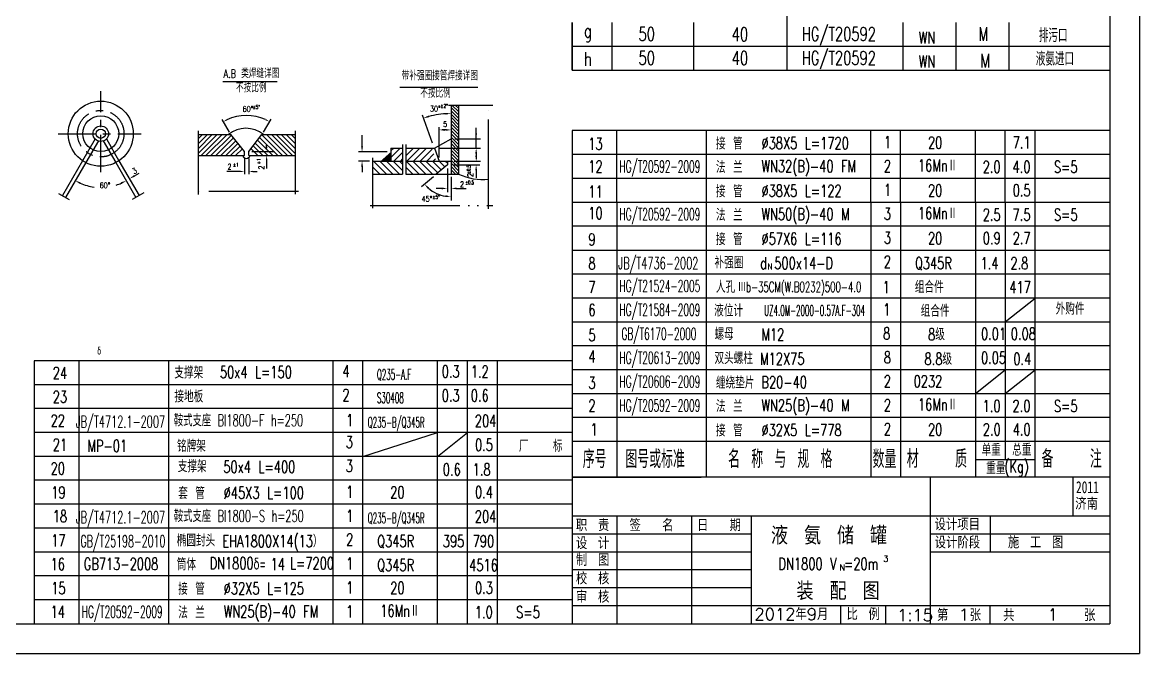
# Model space of a CAD drawing. Header units: millimetres. Extents: x -7118 to 19537, y -1001 to 8760.
# Drawn here: x 6630 to 12240, y -150 to 3019 of the extents above; entities that cross this region are included whole.
import ezdxf

# ---------------------------------------------------------------- set-up
doc = ezdxf.new("R2010")
doc.units = ezdxf.units.MM
doc.header["$LTSCALE"] = 15
for name, pattern in [('CENTER', [2, 1.25, -0.25, 0.25, -0.25]), ('DASHEDX2', [38.1, 25.4, -12.7]), ('DIVIDE-M', [39, 30, -3, 0, -3, 0, -3]), ('DIVIDE-S', [16, 10, -2, 0, -2, 0, -2])]:
    doc.linetypes.add(name, pattern=pattern)
doc.layers.get('0').update_dxf_attribs({"color": 3, "linetype": 'CONTINUOUS'})
for name, color, linetype in [('2', 2, 'CONTINUOUS'), ('2细线层', 2, 'CONTINUOUS'), ('6文字层', 2, 'CONTINUOUS'), ('C', 3, 'CONTINUOUS'), ('LAYER3', 3, 'DASHEDX2'), ('图框层', 7, 'CONTINUOUS')]:
    doc.layers.add(name, color=color, linetype=linetype)
doc.styles.add('HZ', font='romans.shx', dxfattribs={"width": 0.7, "height": 4, "bigfont": 'hztxt.shx'})
doc.styles.add('HZ1', font='txt.shx', dxfattribs={"width": 0.7, "height": 4, "bigfont": 'hz.shx'})
doc.styles.add('HZJ', font='txt', dxfattribs={"bigfont": 'hzj'})
doc.styles.add('ROMANC', font='ROMANC', dxfattribs={"width": 0.7, "height": 3})

# ---------------------------------------------------------------- blocks, each defined once
blk = doc.blocks.new('X')
at = {"ltscale": 10}
for p, q in [((0, 0), (0, -40)), ((0, -40), (0, 0)), ((900, 0), (900, -40))]:
    blk.add_line(p, q, dxfattribs=at)
at = {"layer": 'C', "color": 2}
for p, q in [((66.6, 0), (66.6, -40)), ((203.3, 0), (203.3, -40)), ((553.4, 0), (553.4, -40)), ((642.6, 0), (642.6, -40)), ((731.1, 0), (731.1, -40)), ((0, -40), (900, -40))]:
    blk.add_line(p, q, dxfattribs=at)
blk = doc.blocks.new('mx')
at = {"ltscale": 10}
for p, q in [((0, 120), (0, 0)), ((225, 0), (225, 120)), ((675, 0), (675, 120)), ((1500, 0), (1500, 120)), ((1650, 0), (1650, 120)), ((2025, 0), (2025, 120)), ((2175, 0), (2175, 120)), ((2325, 0), (2325, 120))]:
    blk.add_line(p, q, dxfattribs=at)
at = {"layer": 'LAYER3', "color": 2, "linetype": 'Continuous'}
blk.add_line((2700, 120), (0, 120), dxfattribs=at)
blk = doc.blocks.new('*X273')
at = {"color": 0, "linetype": 'Continuous'}
for p, q in [((632.45, 565.28), (636.13, 568.95)), ((632.45, 568.81), (632.59, 568.95)), ((632.66, 561.95), (639.66, 568.95)), ((636.2, 561.95), (643.2, 568.95)), ((639.73, 561.95), (646.73, 568.95)), ((643.27, 561.95), (649.62, 568.31)), ((646.8, 561.95), (651.55, 566.69)), ((650.34, 561.95), (653.47, 565.08)), ((653.88, 561.95), (654.82, 562.89))]:
    blk.add_line(p, q, dxfattribs=at)
blk = doc.blocks.new('*X274')
at = {"color": 0, "linetype": 'Continuous'}
for p, q in [((629.45, 554.95), (624.38, 560.02)), ((630.7, 557.24), (625.99, 561.95)), ((630.7, 560.78), (629.52, 561.95)), ((625.92, 554.95), (624.38, 556.49))]:
    blk.add_line(p, q, dxfattribs=at)
blk = doc.blocks.new('*X272')
at = {"color": 0, "linetype": 'Continuous'}
for p, q in [((614.6, 565.1), (618.45, 568.95)), ((614.6, 568.64), (614.91, 568.95)), ((614.98, 561.95), (621.98, 568.95)), ((618.52, 561.95), (625.52, 568.95)), ((622.06, 561.95), (629.06, 568.95)), ((625.59, 561.95), (630.7, 567.06)), ((629.13, 561.95), (630.7, 563.52))]:
    blk.add_line(p, q, dxfattribs=at)
blk = doc.blocks.new('*X275')
at = {"color": 0, "linetype": 'Continuous'}
for p, q in [((636.52, 554.95), (632.45, 559.02)), ((640.06, 554.95), (633.06, 561.95)), ((643.59, 554.95), (636.59, 561.95)), ((646.59, 555.49), (640.13, 561.95)), ((647.54, 558.08), (643.67, 561.95)), ((648.48, 560.67), (647.2, 561.95)), ((632.99, 554.95), (632.45, 555.49))]:
    blk.add_line(p, q, dxfattribs=at)

msp = doc.modelspace()

# ---------------------------------------------------------------- linework, layer by layer
at = {"color": 2, "linetype": 'CENTER', "ltscale": 10}
for p, q in [((7023.63911, 2267.28078), (7023.63911, 2672.79343)), ((6809.26303, 2459.72303), (7226.52323, 2459.72303))]:
    msp.add_line(p, q, dxfattribs=at)
at = {"color": 2, "linetype": 'DIVIDE-M'}
for p, q in [((8992.20773, 2602.00614), (8770.48155, 2602.00614)), ((8971.12398, 2081.72781), (8971.12398, 2619.26586)), ((7512.4999, 2474.69942), (7512.4999, 2154.44061)), ((7999.80669, 2474.69942), (7999.80669, 2155.70052)), ((8388.7854, 2339.08947), (8388.7854, 2086.0475)), ((6811.80431, 2159.68368), (6865.67992, 2128.57857)), ((7240.11781, 2162.36484), (7181.59829, 2128.57857)), ((8016.06404, 2169.19955), (7494.97244, 2169.19955)), ((8376.08434, 2098.6466), (8992.20773, 2098.6466))]:
    msp.add_line(p, q, dxfattribs=at)
at = {"ltscale": 10}
for p, q in [((8782.81025, 2602.00614), (8782.81025, 2256.58691)), ((8820.14358, 2602.00614), (8820.14358, 2256.58691)), ((6995.31402, 2433.40981), (6932.32295, 2324.30608)), ((7011.4794, 2424.07672), (6948.37153, 2314.77068)), ((7035.79881, 2424.07672), (7098.90668, 2314.77068)), ((7051.96419, 2433.40981), (7114.95526, 2324.30608)), ((7512.4999, 2455.35393), (7676.06765, 2455.35393)), ((7745.37438, 2371.01226), (7676.06765, 2455.35393)), ((7766.37438, 2371.01226), (7832.56781, 2455.35393)), ((7832.56781, 2455.35393), (7999.80669, 2455.35393)), ((8699.13744, 2387.25357), (8782.81025, 2433.76506)), ((7745.37438, 2349.51254), (7745.37438, 2371.01226)), ((7766.37438, 2349.51254), (7766.37438, 2371.01226)), ((8480.07061, 2387.25357), (8539.05049, 2387.25357)), ((8480.07061, 2387.25357), (8480.07061, 2321.92024)), ((8555.40008, 2387.25357), (8699.13744, 2387.25357)), ((8699.13744, 2387.25357), (8722.91683, 2321.92024)), ((6932.32295, 2324.30608), (6830.90969, 2148.65318)), ((6948.37153, 2314.77068), (6847.07508, 2139.32008)), ((7098.90668, 2314.77068), (7200.20313, 2139.32008)), ((7114.95526, 2324.30608), (7216.36852, 2148.65318)), ((7512.4999, 2349.51254), (7745.37438, 2349.51254)), ((7766.37438, 2349.51254), (7999.80669, 2349.51254)), ((8388.7854, 2321.92024), (8539.05049, 2321.92024)), ((8555.40008, 2321.92024), (8782.81025, 2321.92024)), ((8764.14358, 2303.25357), (8708.52842, 2256.58691)), ((8764.14358, 2321.92024), (8764.14358, 2303.25357)), ((8388.7854, 2256.58691), (8539.05049, 2256.58691)), ((8555.40008, 2256.58691), (8820.14358, 2256.58691)), ((9390.00005, 2114.99997), (9390.00005, 0)), ((11565.00001, 1514.99998), (11715.00001, 1634.99997)), ((11415.00001, 1154.99998), (11565.00001, 1274.99998)), ((11565.00001, 1154.99998), (11715.00001, 1274.99998)), ((8340.00005, 839.99998), (8715.00004, 959.99998)), ((8715.00004, 839.99998), (8865.00004, 959.99998)), ((9390.00005, 734.99999), (10038.68872, 734.99999))]:
    msp.add_line(p, q, dxfattribs=at)
at = {"color": 2, "linetype": 'Continuous'}
for p, q in [((8782.81025, 2591.45152), (8820.14358, 2554.11818)), ((8788.75478, 2602.00614), (8820.14358, 2570.61734)), ((8805.25394, 2602.00614), (8820.14358, 2587.1165)), ((7631.17467, 2531.3382), (7668.94624, 2467.40738)), ((7877.11052, 2532.72584), (7839.55275, 2467.48697)), ((8690.0169, 2412.31204), (8639.16482, 2552.02699)), ((8782.81025, 2574.95236), (8820.14358, 2537.61902)), ((8782.81025, 2558.4532), (8820.14358, 2521.11987)), ((8782.81025, 2541.95404), (8820.14358, 2504.62071)), ((8782.81025, 2525.45488), (8820.14358, 2488.12155)), ((8723.39022, 2340.58691), (8723.39022, 2493.1449)), ((8754.81025, 2478.67612), (8737.34157, 2478.67612)), ((8782.81025, 2508.95573), (8820.14358, 2471.62239)), ((8782.81025, 2492.45657), (8820.14358, 2455.12323)), ((8782.81025, 2475.95741), (8820.14358, 2438.62408)), ((8908.54704, 2387.25357), (8908.54704, 2489.8144)), ((7512.4999, 2359.59845), (7608.25538, 2455.35393)), ((7512.4999, 2384.34719), (7583.50664, 2455.35393)), ((7512.4999, 2409.09592), (7558.7579, 2455.35393)), ((7512.4999, 2433.84466), (7534.00917, 2455.35393)), ((7527.16273, 2349.51254), (7633.00412, 2455.35393)), ((7551.91146, 2349.51254), (7657.75285, 2455.35393)), ((7576.6602, 2349.51254), (7677.78452, 2450.63686)), ((7601.40894, 2349.51254), (7690.13333, 2438.23694)), ((7626.15767, 2349.51254), (7701.29683, 2424.6517)), ((7862.44997, 2349.51254), (7799.16695, 2412.79556)), ((7887.19871, 2349.51254), (7810.04948, 2426.66176)), ((7911.94744, 2349.51254), (7820.93202, 2440.52796)), ((7936.69618, 2349.51254), (7832.1107, 2454.09802)), ((7961.44492, 2349.51254), (7855.60353, 2455.35393)), ((7986.19365, 2349.51254), (7880.35226, 2455.35393)), ((7999.80669, 2360.64824), (7905.101, 2455.35393)), ((7999.80669, 2385.39698), (7929.84974, 2455.35393)), ((7999.80669, 2410.14572), (7954.59848, 2455.35393)), ((7999.80669, 2434.89445), (7979.34721, 2455.35393)), ((8335.58716, 2424.08579), (8335.58716, 2452.08578)), ((8335.58716, 2396.08579), (8335.58716, 2424.08579)), ((8782.81025, 2459.45825), (8820.14358, 2422.12492)), ((8782.81025, 2442.95909), (8820.14358, 2405.62576)), ((8782.81025, 2426.45993), (8820.14358, 2389.1266)), ((8801.47692, 2433.8144), (8929.6084, 2433.8144)), ((7650.90641, 2349.51254), (7712.46033, 2411.06646)), ((7675.65515, 2349.51254), (7723.62383, 2397.48123)), ((7700.40389, 2349.51254), (7734.78734, 2383.89599)), ((7812.95249, 2349.51254), (7777.40187, 2385.06316)), ((7782.67973, 2370.72919), (7896.32721, 2370.72919)), ((7837.70123, 2349.51254), (7788.28441, 2398.92936)), ((7856.51617, 2380.39056), (7856.51617, 2401.39056)), ((8461.40394, 2368.08579), (8316.92049, 2368.08579)), ((8722.59973, 2387.25357), (8930.78861, 2387.25357)), ((8782.81025, 2409.96078), (8820.14358, 2372.62744)), ((8782.81025, 2393.46162), (8820.14358, 2356.12828)), ((8782.81025, 2376.96246), (8820.14358, 2339.62913)), ((8782.81025, 2360.4633), (8820.14358, 2323.12997)), ((8908.54704, 2359.25357), (8908.54704, 2331.25357)), ((7744.64394, 2335.51254), (7744.64394, 2256.08329)), ((7766.34758, 2335.51254), (7766.34758, 2256.08329)), ((7856.51617, 2328.51254), (7856.51617, 2285.27688)), ((8372.8405, 2321.92024), (8316.92049, 2321.92024)), ((8782.81025, 2343.96414), (8820.14358, 2306.63081)), ((8782.81025, 2327.46499), (8820.14358, 2290.13165)), ((8782.81025, 2310.96583), (8820.14358, 2273.63249)), ((8797.11779, 2303.25357), (8927.11722, 2303.25357)), ((8798.06909, 2321.92024), (8929.6084, 2321.92024)), ((7192.33139, 2247.74289), (7216.57949, 2261.74254)), ((7723.64394, 2270.08329), (7656.31687, 2270.08329)), ((7787.34758, 2270.08329), (7808.34758, 2270.08329)), ((8335.58716, 2293.92024), (8335.58716, 2265.92024)), ((8634.47228, 2194.44643), (8694.22892, 2244.58821)), ((8764.14358, 2284.58691), (8764.14358, 2166.2626)), ((8782.81025, 2294.46667), (8820.14358, 2257.13334)), ((8782.81025, 2277.96751), (8804.19085, 2256.58691)), ((8782.81025, 2261.46835), (8787.69169, 2256.58691)), ((8908.45055, 2275.25357), (8908.45055, 2238.26636)), ((8782.81025, 2243.37564), (8782.81025, 2123.62102)), ((8736.14358, 2184.92927), (8708.14358, 2184.92927)), ((8810.81025, 2184.92927), (8858.77683, 2184.92927)), ((8782.81025, 2098.68808), (8782.85173, 2098.6466))]:
    msp.add_line(p, q, dxfattribs=at)
at = {"color": 2, "linetype": 'DIVIDE-S'}
for p, q in [((8539.05049, 2406.26889), (8539.05049, 2236.18587)), ((8555.40008, 2406.26889), (8555.40008, 2236.18587))]:
    msp.add_line(p, q, dxfattribs=at)
at = {"color": 2, "ltscale": 10}
msp.add_line((9390.00003, 0), (12090, 0), dxfattribs=at)
at = {"ltscale": 10}
for radius in [163.32909, 38.88788, 23.33273]:
    msp.add_circle((7023.63911, 2459.72303), radius, dxfattribs=at)
at = {"color": 2, "linetype": 'CENTER', "ltscale": 10}
msp.add_circle((7023.63911, 2459.72303), 116.66363, dxfattribs=at)
at = {"color": 2, "linetype": 'Continuous'}
for centre, radius, start, end in [((7755.3322, 2321.19356), 230.08168, 65.30244635, 115.34410408), ((8784.32353, 2115.52646), 445.13152, 93.60465692, 106.39534308), ((7023.63911, 2445.13794), 255.45321, 246.28313045, 262.42799212), ((7023.63911, 2445.13794), 255.45321, 287.77069154, 293.71686955), ((8782.81025, 2318.91677), 174.9748, 229.17845608, 260.82154392)]:
    msp.add_arc(centre, radius, start, end, dxfattribs=at)
at = {"ltscale": 10}
for centre, radius, start, end in [((7752.71693, 2347.75524), 139.02957, 50.70782178, 129.29217822), ((7754.86556, 2354.98136), 19.04581, 196.68681546, 343.31318454)]:
    msp.add_arc(centre, radius, start, end, dxfattribs=at)
at = {"color": 2, "linetype": 'Continuous'}
for points in [[(7658.48588, 2526.03917), (7655.20392, 2532.2221), (7638.29608, 2519.28476)], [(7849.86084, 2527.11896), (7853.07282, 2533.33854), (7870.12557, 2520.5928)], [(8672.43672, 2542.01009), (8669.52195, 2550.87662), (8644.37976, 2537.69906)], [(8754.97087, 2555.11299), (8754.67733, 2564.44171), (8782.81025, 2560.65799)], [(8751.39022, 2483.34279), (8751.39022, 2474.00946), (8723.39022, 2478.67612)], [(8754.81025, 2483.34279), (8754.81025, 2474.00946), (8782.81025, 2478.67612)], [(8913.21371, 2461.8144), (8903.88038, 2461.8144), (8908.54704, 2433.8144)], [(7860.01617, 2392.12018), (7853.01617, 2392.12018), (7856.51617, 2371.12018)], [(8340.25383, 2396.08579), (8330.92049, 2396.08579), (8335.58716, 2368.08579)], [(8480.07061, 2368.08579), (8480.07061, 2321.92024), (8428.08452, 2321.92024)], [(8913.21371, 2359.25357), (8903.88038, 2359.25357), (8908.54704, 2387.25357)], [(7860.01617, 2328.51254), (7853.01617, 2328.51254), (7856.51617, 2349.51254)], [(8340.25383, 2293.92024), (8330.92049, 2293.92024), (8335.58716, 2321.92024)], [(8913.11722, 2275.25357), (8903.78389, 2275.25357), (8908.45055, 2303.25357)], [(8913.21371, 2349.92024), (8903.88038, 2349.92024), (8908.54704, 2321.92024)], [(7194.66466, 2243.70154), (7189.99811, 2251.78424), (7168.08328, 2233.74324)], [(7723.64394, 2266.58329), (7723.64394, 2273.58329), (7744.64394, 2270.08329)], [(7787.34758, 2266.58329), (7787.34758, 2273.58329), (7766.34758, 2270.08329)], [(6922.99968, 2215.42239), (6918.7831, 2207.09609), (6895.9125, 2223.90898)], [(7124.27853, 2215.42239), (7128.49511, 2207.09609), (7151.36571, 2223.90898)], [(8671.75172, 2189.7808), (8665.10491, 2183.22862), (8648.77178, 2206.44514)], [(8736.14358, 2189.59594), (8736.14358, 2180.2626), (8764.14358, 2184.92927)], [(8810.81025, 2189.59594), (8810.81025, 2180.2626), (8782.81025, 2184.92927)], [(8755.27341, 2150.834), (8754.52663, 2141.53059), (8782.81025, 2143.94197)]]:
    msp.add_solid(points, dxfattribs=at)
at = {"layer": '2细线层', "ltscale": 10}
for p in [(12240, 8760), (-375, -150)]:
    msp.add_line(p, (12240, -150), dxfattribs=at)
at = {"layer": '6文字层', "ltscale": 10}
msp.add_line((10470.79779, 2778.50972), (10470.79779, 3883.47442), dxfattribs=at)
at = {"layer": '6文字层'}
for p, q in [((7636.62897, 2722.44375), (7909.00316, 2722.44375)), ((8525.06621, 2692.59594), (8916.14008, 2692.59594))]:
    msp.add_line(p, q, dxfattribs=at)
msp.add_circle((7023.63911, 2459.72303), 90.21988, dxfattribs=at)
msp.add_arc((8941.51565, 2519.80147), 289.85011, 245.24488615, 275.86301949, dxfattribs=at)
at = {"layer": 'LAYER3', "color": 2, "linetype": 'Continuous'}
for p, q in [((12090, 2114.99997), (9390.00005, 2114.99997)), ((12090, 1994.99997), (9390.00005, 1994.99997)), ((9390.00005, 1874.99997), (12090, 1874.99997)), ((12090, 1634.99997), (9390.00005, 1634.99997)), ((9390.00005, 1514.99998), (12090, 1514.99998)), ((12090, 1394.99998), (9390.00005, 1394.99998)), ((12090, 1274.99998), (9390.00005, 1274.99998)), ((9390.00005, 1154.99998), (12090, 1154.99998)), ((12090, 1034.99999), (9390.00005, 1034.99999)), ((12090, 914.99999), (9390.00005, 914.99999)), ((11415.00001, 824.99999), (11715.00001, 824.99999)), ((11190.00001, 0), (11190.00001, 734.99999)), ((11905.07587, 734.99999), (11905.07587, 539.99999)), ((12090, 539.99999), (9390.00003, 539.99999)), ((9615.00002, 539.99999), (9615.00002, 0)), ((9990.00002, 539.99999), (9990.00002, 0)), ((10290.00002, 539.99999), (10290.00002, 0)), ((11490.00001, 539.99999), (11490.00001, 360)), ((10290.00002, 450), (9390.00003, 450)), ((12090, 450), (11190.00001, 450)), ((10290.00002, 360), (9390.00003, 360)), ((12090, 360), (11190.00001, 360)), ((10290.00002, 270), (9390.00003, 270)), ((10290.00002, 180), (9390.00003, 180)), ((12090, 90), (9390.00003, 90)), ((10740.00001, 0), (10740.00001, 90)), ((10965.00001, 0), (10965.00001, 90)), ((11490.00001, 0), (11490.00001, 90))]:
    msp.add_line(p, q, dxfattribs=at)
at = {"layer": 'LAYER3', "linetype": 'ByBlock'}
for p, q in [((9615.00005, 2114.99997), (9615.00005, 734.99999)), ((10065.00004, 734.99999), (10065.00004, 2114.99997)), ((10890.00002, 2114.99997), (10890.00002, 734.99999)), ((11040.00002, 2114.99997), (11040.00002, 734.99999)), ((11415.00001, 2114.99997), (11415.00001, 734.99999)), ((11565.00001, 2114.99997), (11565.00001, 824.99999)), ((11715.00001, 734.99999), (11715.00001, 2114.99997)), ((12090, 734.99999), (9390.00003, 734.99999)), ((12090, 734.99999), (9390.00005, 734.99999))]:
    msp.add_line(p, q, dxfattribs=at)
at = {"layer": 'LAYER3', "color": 2, "linetype": 'ByBlock'}
msp.add_line((12090, 1754.99997), (9390.00005, 1754.99997), dxfattribs=at)
at = {"layer": '图框层', "ltscale": 10}
for p in [(12090, 8610), (0, 0)]:
    msp.add_line(p, (12090, 0), dxfattribs=at)

# ---------------------------------------------------------------- block references
at = {"xscale": 2.999999999969987, "yscale": 2.999999999969987, "zscale": 2.99999999997}
for p in [(9390, 3018.50972), (9390, 2898.50972)]:
    msp.add_blockref('X', p, dxfattribs=at)
for p in [(9390.00005, 2354.99996), (9390.00005, 2234.99996), (9390.00005, 2114.99997), (6690.00011, 1199.99998), (6690.00011, 1079.99998), (6690.00008, 959.99998), (6690.00008, 839.99998), (6690.00008, 719.99999), (6690.00011, 599.99999), (6690.00011, 479.99999), (6690.00011, 359.99999), (6690.00008, 240), (6690.00008, 120), (6690.00008, 0)]:
    msp.add_blockref('mx', p)
at = {"color": 2, "linetype": 'Continuous', "xscale": -9.3333333100054, "yscale": 9.333333310000853, "zscale": 9.33333331, "rotation": 180}
for name in ['*X274', '*X275', '*X272', '*X273']:
    msp.add_blockref(name, (2652.52277, 7566.79792), dxfattribs=at)

# ---------------------------------------------------------------- texts
at = {"color": 2, "linetype": 'Continuous'}
for s, height, style, width, p in [(' A.B 类焊缝详图', 42, 'HZJ', 0.7, (7614.52902, 2739.94928)), ('带补强圈接管焊接详图', 41.999999, 'HZJ', 0.7, (8534.84577, 2728.47085)), ('不按比例', 42, 'HZJ', 0.7, (7702.52869, 2667.88011)), ('不按比例', 42, 'HZJ', 0.7, (8627.97183, 2640.89663)), ('60%%d', 28, 'ROMANC', 0.7, (7735.47499, 2569.36155)), ('%%p5%%d', 18.666667, 'ROMANC', 0.7, (7786.15553, 2583.84275)), ('30%%D', 28, 'ROMANC', 0.7, (8676.55457, 2570.70468)), ('%%P2%%D', 18.666667, 'ROMANC', 0.7, (8729.45916, 2589.6871)), ('5', 28, 'ROMANC', 0.7, (8742.62168, 2493.6915)), ('2', 28, 'ROMANC', 0.7, (7659.45419, 2279.73769)), ('%%p1', 18.666667, 'ROMANC', 0.7, (7687.49186, 2294.21888)), ('60%%D', 27.9993, 'HZJ', 0.7, (7017.89313, 2186.17825)), ('2', 28, 'ROMANC', 0.7, (8827.36377, 2191.78729)), ('%%P0.5', 18.666667, 'ROMANC', 0.6, (8854.78994, 2205.49868)), ('45%%D', 28, 'ROMANC', 0.7, (8634.01827, 2118.52652)), ('%%P5%%D', 18.666667, 'ROMANC', 0.7, (8688.8706, 2132.23791))]:
    msp.add_text(s, height=height, dxfattribs=dict(at, style=style, width=width)).set_placement(p)
for s, height, rotation, style, width, p in [('+1', 18.666667, 90, 'ROMANC', 0.7, (7826.32046, 2304.90848)), ('3', 27.9993, 30, 'HZJ', 0.7, (7190.89322, 2255.8496)), ('2', 28, 90, 'ROMANC', 0.7, (7844.33452, 2279.29872)), ('%%P0.5', 18.666667, 90, 'ROMANC', 0.6, (8880.75373, 2259.58486)), ('2', 28, 90, 'ROMANC', 0.7, (8893.34726, 2242.11352))]:
    msp.add_text(s, height=height, rotation=rotation, dxfattribs=dict(at, style=style, width=width)).set_placement(p)
at = {"color": 3, "linetype": 'ByBlock', "char_height": 4, "attachment_point": 5}
for insert in [(10924.73591, 1636.53925), (11975.04318, 1636.53925), (6784.88918, 400.49188)]:
    msp.add_mtext('\\A1343', dxfattribs=dict(at, insert=insert))
at = {"layer": '2', "style": 'HZ1', "width": 0.7}
for p in [(11130.66834, 2911.5465), (11130.66834, 2791.5465)]:
    msp.add_text('WN', height=60, dxfattribs=at).set_placement(p)
at = {"layer": 'LAYER3', "color": 2, "linetype": 'ByBlock'}
for s, height, style, width, p in [('g', 68.57143, 'HZ1', 0.7, (9449.85553, 2942.2658)), ('50', 68.571453, 'HZ1', 0.7, (9723.92609, 2925.93682)), ('40', 68.571453, 'HZ1', 0.7, (10191.81926, 2924.74329)), ('HG/T20592', 68.571453, 'HZ1', 0.7, (10543.43215, 2925.93681)), ('M', 68.57143, 'HZ1', 0.7, (11430.36019, 2925.15263)), ('排污口', 68.571428, 'HZ1', 0.7, (11733.54265, 2918.83197)), ('h', 68.57145, 'HZ1', 0.7, (9449.85553, 2800.57169)), ('50', 68.571453, 'HZ1', 0.7, (9723.92609, 2805.93682)), ('40', 68.571453, 'HZ1', 0.7, (10191.81926, 2804.74329)), ('HG/T20592', 68.571453, 'HZ1', 0.7, (10543.43215, 2805.93681)), ('液氨进口', 68.571428, 'HZ1', 0.7, (11718.51957, 2801.57368)), ('M', 68.57143, 'HZ1', 0.7, (11439.56845, 2791.73125)), ('13', 60, 'HZ1', 0.7, (9471.85303, 2378.72115)), ('接 管', 59.999999, 'HZ1', 0.7, (10112.42255, 2380.30164)), ('%%C38X5 L=1720', 60, 'HZ1', 0.7, (10340.92898, 2382.47269)), ('1', 60, 'HZ1', 0.7, (10955.74164, 2387.21973)), ('20', 59.999999, 'HZ1', 0.7, (11177.13556, 2384.65141)), ('7.1', 60, 'HZ1', 0.7, (11602.48466, 2385.3508)), ('12', 60, 'HZ1', 0.7, (9471.85303, 2264.75604)), ('HG/T20592-2009', 59.9999988, 'HZ1', 0.55, (9628.14864, 2265.19724)), ('法 兰', 59.999999, 'HZ1', 0.7, (10112.42255, 2261.91717)), ('WN32(B)-40 FM', 60, 'HZ1', 0.7, (10340.89723, 2266.24096)), ('2', 60, 'HZ1', 0.7, (10955.74164, 2267.21973)), ('16MnⅡ', 60, 'HZ1', 0.7, (11126.9659, 2270.5016)), ('2.0', 60, 'HZ1', 0.7, (11451.82, 2262.95679)), ('4.0', 60, 'HZ1', 0.7, (11601.82, 2262.95679)), ('S=5', 60, 'HZ1', 0.7, (11809.60007, 2262.95679)), ('11', 60, 'HZ1', 0.7, (9471.85303, 2138.92652)), ('接 管', 59.999999, 'HZ1', 0.7, (10112.42255, 2140.30164)), ('%%C38X5 L=122', 60, 'HZ1', 0.7, (10340.92898, 2142.4727)), ('1', 60, 'HZ1', 0.7, (10955.74164, 2147.21973)), ('20', 59.999999, 'HZ1', 0.7, (11177.13556, 2144.65142)), ('0.5', 60, 'HZ1', 0.7, (11602.48466, 2145.3508)), ('10', 60, 'HZ1', 0.7, (9471.85303, 2030.89362)), ('HG/T20592-2009', 59.9999988, 'HZ1', 0.55, (9628.14864, 2025.19724)), ('法 兰', 59.999999, 'HZ1', 0.7, (10112.42255, 2021.91718)), ('WN50(B)-40 M', 60, 'HZ1', 0.7, (10340.89723, 2026.24097)), ('3', 60, 'HZ1', 0.7, (10955.74164, 2027.21974)), ('16MnⅡ', 60, 'HZ1', 0.7, (11126.9659, 2030.50161)), ('2.5', 60, 'HZ1', 0.7, (11451.82, 2022.9568)), ('7.5', 60, 'HZ1', 0.7, (11601.82, 2022.9568)), ('S=5', 60, 'HZ1', 0.7, (11809.60007, 2022.9568)), ('接 管', 59.999999, 'HZ1', 0.7, (10112.42255, 1900.30164)), ('3', 60, 'HZ1', 0.7, (10955.74164, 1907.21974)), ('20', 59.999999, 'HZ1', 0.7, (11177.13556, 1904.65142)), ('0.9', 60, 'HZ1', 0.7, (11452.48467, 1905.35081)), ('2.7', 60, 'HZ1', 0.7, (11602.48466, 1905.35081)), ('9', 60, 'HZ1', 0.7, (9471.85303, 1899.13187)), ('%%C57X6 L=116', 60, 'HZ1', 0.7, (10340.92898, 1902.4727)), ('8', 60, 'HZ1', 0.7, (9471.85303, 1778.61848)), ('JB/T4736-2002', 59.9999988, 'HZ1', 0.6, (9621.85655, 1779.47841)), ('补强圈', 59.999999, 'HZ1', 0.7, (10105.14762, 1783.07389)), ('d 500x14-D', 60, 'HZ1', 0.7, (10333.66464, 1779.92983)), ('N', 30, 'HZ1', 0.7, (10372.01223, 1778.74085)), ('2', 60, 'HZ1', 0.7, (10955.74164, 1787.21974)), ('Q345R', 59.999999, 'HZ1', 0.7, (11111.70782, 1779.6456)), ('1.4', 59.999999, 'HZ1', 0.7, (11441.20511, 1779.21947)), ('2.8', 59.999999, 'HZ1', 0.7, (11591.20511, 1779.21947)), ('7', 60, 'HZ1', 0.7, (9471.85303, 1658.72116)), ('HG/T21524-2005', 60, 'HZ1', 0.55, (9628.14864, 1665.19725)), ('人孔', 59.999999, 'HZ1', 0.7, (10112.42255, 1660.86074)), ('Ⅲb-35CM(W.B0232)500-4.0', 52.5, 'HZ1', 0.6, (10222.48513, 1664.36199)), ('1', 60, 'HZ1', 0.7, (10948.97245, 1659.17885)), ('组合件', 59.999999, 'HZ1', 0.7, (11111.27044, 1660.66766)), ('417', 60, 'HZ1', 0.7, (11585.64199, 1658.72856)), ('6', 60, 'HZ1', 0.7, (9471.85303, 1544.75606)), ('HG/T21584-2009', 59.9999988, 'HZ1', 0.55, (9628.14864, 1545.19725)), ('液位计', 60, 'HZ1', 0.7, (10103.59701, 1541.97181)), ('UZ4.0M-2000-0.57A.F-304', 52.5, 'HZ1', 0.5, (10354.74384, 1546.18506)), ('1', 60, 'HZ1', 0.7, (10952.19147, 1547.21974)), ('组合件', 59.999999, 'HZ1', 0.7, (11140.85108, 1540.66766)), ('外购件', 59.999999, 'HZ1', 0.7, (11818.11218, 1551.18882)), ('5', 60, 'HZ1', 0.7, (9471.85303, 1418.92654)), ('GB/T6170-2000', 59.9999988, 'HZ1', 0.55, (9638.41298, 1425.19725)), ('螺母', 59.999999, 'HZ1', 0.7, (10105.10634, 1424.77558)), ('M12', 59.999999, 'HZ', 0.7, (10340.93957, 1421.41102)), ('8', 60, 'HZ1', 0.7, (10952.19147, 1427.21975)), ('8级', 59.999999, 'HZ1', 0.7, (11177.84164, 1422.64904)), ('0.01', 59.999999, 'HZ1', 0.7, (11443.18444, 1425.35082)), ('0.08', 59.999999, 'HZ1', 0.7, (11593.18444, 1425.35082)), ('δ', 40, 'HZ1', 0.7, (7004.91726, 1351.05706)), ('4', 60, 'HZ1', 0.7, (9471.85303, 1310.89364)), ('HG/T20613-2009', 60, 'HZ1', 0.55, (9628.14864, 1305.19726)), ('双头螺柱', 60, 'HZ1', 0.7, (10105.14762, 1303.0739)), ('M12X75', 60, 'HZ1', 0.7, (10333.66464, 1299.92984)), ('8', 60, 'HZ1', 0.7, (10955.74164, 1307.21975)), ('8.8级', 59.999999, 'HZ1', 0.7, (11159.80516, 1299.64561)), ('0.05', 59.999999, 'HZ1', 0.7, (11443.18444, 1305.35082)), ('0.4', 59.999999, 'HZ1', 0.7, (11605.61379, 1299.21948)), ('支撑架', 59.999999, 'HZ1', 0.7, (7393.38769, 1230.9138)), ('50x4 L=150', 60, 'HZ1', 0.7, (7621.89412, 1233.08486)), ('4', 60, 'HZ1', 0.7, (8236.70678, 1237.83189)), ('0.3', 59.999999, 'HZ1', 0.7, (8735.82825, 1235.96296)), ('1.2', 60, 'HZ1', 0.7, (8881.67356, 1235.96296)), ('24', 60, 'HZ1', 0.7, (6782.59606, 1228.52074)), ('Q235-A.F', 52.5, 'HZ1', 0.5, (8410.17585, 1224.6456)), ('3', 60, 'HZ1', 0.7, (9471.85303, 1179.13189)), ('HG/T20606-2009', 59.9999988, 'HZ1', 0.55, (9628.14864, 1185.19726)), ('缠绕垫片', 60, 'HZ1', 0.7, (10112.42255, 1180.30166)), ('B20-40', 60, 'HZ1', 0.7, (10340.92898, 1182.47272)), ('2', 60, 'HZ1', 0.7, (10955.74164, 1187.21975)), ('0232', 60, 'HZ1', 0.7, (11105.0452, 1186.67908)), ('23', 60, 'HZ1', 0.7, (6782.59606, 1108.52074)), ('接地板', 60, 'HZ1', 0.7, (7393.38769, 1110.9138)), ('2', 60, 'HZ1', 0.7, (8236.70678, 1117.83189)), ('S30408', 52.5, 'HZ1', 0.5, (8410.17585, 1107.73896)), ('0.3', 59.999999, 'HZ1', 0.7, (8735.82825, 1115.96296)), ('0.6', 60, 'HZ1', 0.7, (8881.67356, 1115.96296)), ('2', 60, 'HZ1', 0.7, (9471.85303, 1065.1668)), ('HG/T20592-2009', 59.9999988, 'HZ1', 0.55, (9628.14864, 1065.19726)), ('法 兰', 59.999999, 'HZ1', 0.7, (10112.42255, 1061.91719)), ('WN25(B)-40 M', 60, 'HZ1', 0.7, (10340.89723, 1066.24098)), ('2', 60, 'HZ1', 0.7, (10955.74164, 1067.21975)), ('16MnⅡ', 60, 'HZ1', 0.7, (11126.9659, 1070.50163)), ('1.0', 59.999999, 'HZ1', 0.7, (11451.82, 1062.95682)), ('2.0', 59.999999, 'HZ1', 0.7, (11601.82, 1062.95682)), ('S=5', 60, 'HZ1', 0.7, (11809.60007, 1062.95682)), ('22', 60, 'HZ1', 0.7, (6771.85308, 989.44801)), ('JB/T4712.1-2007', 59.9999988, 'HZ1', 0.6, (6898.05495, 984.38215)), ('鞍式支座 BI1800-F h=250', 60, 'HZ1', 0.6, (7390.53863, 990.90169)), ('1', 60, 'HZ1', 0.7, (8255.74169, 992.21975)), ('Q235-B/Q345R', 52.5, 'HZ1', 0.5, (8364.21468, 984.64561)), ('204', 60, 'HZ1', 0.7, (8901.82005, 987.95681)), ('1', 60, 'HZ1', 0.7, (9482.3607, 945.26949)), ('1', 60, 'HZ1', 0.7, (9482.3607, 945.26949)), ('接 管', 59.999999, 'HZ1', 0.7, (10112.42255, 940.30166)), ('%%C32X5 L=778', 60, 'HZ1', 0.7, (10340.92898, 942.47272)), ('2', 60, 'HZ1', 0.7, (10955.74164, 947.21976)), ('20', 59.999999, 'HZ1', 0.7, (11177.13556, 944.65144)), ('2.0', 59.999999, 'HZ1', 0.7, (11452.48467, 945.35083)), ('4.0', 60, 'HZ1', 0.7, (11602.48466, 945.35083)), ('21', 60, 'HZ1', 0.7, (6782.59606, 868.52075)), ('MP-01', 60, 'HZ1', 0.7, (6956.42173, 862.62964)), ('铭牌架', 59.999999, 'HZ1', 0.7, (7406.42172, 862.62964)), ('3', 60, 'HZ1', 0.7, (8253.74593, 882.02417)), ('0.5', 59.999999, 'HZ1', 0.7, (8902.70054, 867.95681)), ('厂   标', 59.999999, 'HZ1', 0.7, (9123.52428, 862.65622)), ('20', 60, 'HZ1', 0.7, (6771.85308, 749.44801)), ('支撑架', 59.999999, 'HZ1', 0.7, (7410.42686, 760.67426)), ('50x4 L=400', 60, 'HZ1', 0.7, (7638.9333, 757.27714)), ('3', 60, 'HZ1', 0.7, (8253.74596, 762.02418)), ('0.6', 60, 'HZ1', 0.7, (8741.20511, 744.21948)), ('1.8', 60, 'HZ1', 0.7, (8891.20511, 744.21948)), ('19', 60, 'HZ1', 0.7, (6775.28615, 628.52075)), ('套 管', 60, 'HZ1', 0.7, (7412.4226, 625.30166)), ('%%C45X3 L=100', 60, 'HZ1', 0.7, (7640.92904, 627.47272)), ('1', 60, 'HZ1', 0.7, (8255.74169, 632.21976)), ('20', 59.999999, 'HZ1', 0.7, (8477.13561, 629.65144)), ('0.4', 60, 'HZ1', 0.7, (8902.48472, 630.35083)), ('18', 60, 'HZ1', 0.7, (6782.54193, 509.44802)), ('JB/T4712.1-2007', 59.9999988, 'HZ1', 0.6, (6898.05495, 504.38216)), ('鞍式支座 BI1800-S h=250', 60, 'HZ1', 0.6, (7390.53863, 510.9017)), ('1', 60, 'HZ1', 0.7, (8255.74169, 512.21976)), ('Q235-B/Q345R', 52.5, 'HZ1', 0.5, (8364.21468, 504.64562)), ('204', 60, 'HZ1', 0.7, (8901.82005, 507.95682)), ('GB/T25198-2010', 60, 'HZ1', 0.58, (6921.85658, 384.47843)), ('椭圆封头', 59.999999, 'HZ1', 0.7, (7405.14765, 388.07391)), ('EHA1800X14(13）', 60, 'HZ1', 0.7, (7633.66467, 384.92985)), ('2', 60, 'HZ1', 0.7, (8255.74167, 392.21976)), ('17', 60, 'HZ1', 0.7, (6775.28612, 388.52075)), ('Q345R', 59.999999, 'HZ1', 0.7, (8411.70784, 384.64562)), ('395', 60, 'HZ1', 0.7, (8741.20514, 384.21949)), ('790', 60, 'HZ1', 0.7, (8891.20513, 384.21949)), ('16', 60, 'HZ1', 0.7, (6771.85306, 269.44802)), ('GB713-2008', 59.999999, 'HZ1', 0.7, (6938.41304, 270.19727)), ('筒体', 59.999999, 'HZ1', 0.7, (7405.14768, 268.07391)), ('DN1800    L=7200', 60, 'HZ1', 0.7, (7570.05409, 273.63785)), ('δ=', 59.999999, 'HZ', 0.7, (7789.76527, 271.88986)), ('14', 60, 'HZ1', 0.7, (7876.71752, 269.20452)), ('1', 60, 'HZ1', 0.7, (8255.74169, 272.21976)), ('Q345R', 59.999999, 'HZ1', 0.7, (8411.70787, 264.64562)), ('4516', 60, 'HZ1', 0.7, (8873.19213, 264.21949)), ('15', 60, 'HZ1', 0.7, (6775.28612, 148.52076)), ('接 管', 59.999999, 'HZ1', 0.7, (7412.42257, 145.30167)), ('%%C32X5 L=125', 60, 'HZ1', 0.7, (7640.92901, 147.47273)), ('1', 60, 'HZ1', 0.7, (8255.74167, 152.21977)), ('20', 59.999999, 'HZ1', 0.7, (8477.13559, 149.65145)), ('0.3', 60, 'HZ1', 0.7, (8902.48469, 150.35084)), ('14', 60, 'HZ1', 0.7, (6771.85306, 29.44803)), ('HG/T20592-2009', 59.9999988, 'HZ1', 0.55, (6928.14867, 30.19727)), ('法 兰', 59.999999, 'HZ1', 0.7, (7412.42257, 26.91721)), ('WN25(B)-40 FM', 60, 'HZ1', 0.7, (7640.89726, 31.241)), ('1', 60, 'HZ1', 0.7, (8255.74167, 32.21977)), ('16MnⅡ', 60, 'HZ1', 0.7, (8426.96593, 35.50164)), ('1.0', 60, 'HZ1', 0.7, (8901.82003, 27.95683)), ('S=5', 60, 'HZ1', 0.7, (9109.6001, 27.95683))]:
    msp.add_text(s, height=height, dxfattribs=dict(at, style=style, width=width)).set_placement(p)
at = {"layer": 'LAYER3', "color": 2, "linetype": 'Continuous', "style": 'HZ1', "width": 0.7}
for s, height, p in [('单重', 59.999999, (11446.52446, 842.35873)), ('总重', 59.999999, (11599.73858, 843.15126)), ('序号', 89.999998, (9443.84821, 781.40756)), ('图号或标准', 89.999998, (9657.56111, 781.40756)), ('名 称 与 规 格', 89.999998, (10173.54281, 781.40756)), ('数量', 89.999998, (10898.96471, 781.40756)), ('材   质', 89.999998, (11070.60765, 782.50804)), ('备   注', 89.999998, (11747.37054, 782.50804)), ('重量', 59.999999, (11469.75032, 751.44729)), ('(Kg)', 59.999999, (11560.83188, 759.17922)), ('DN1800 V =20m', 60, (10426.79544, 270.57829))]:
    msp.add_text(s, height=height, dxfattribs=at).set_placement(p)
at = {"layer": 'LAYER3', "color": 2, "linetype": 'Continuous', "width": 0.7}
msp.add_text('2011', height=59.999999, dxfattribs=at).set_placement((11920.41518, 655.56595))
at = {"layer": 'LAYER3', "color": 2, "linetype": 'Continuous', "style": 'HZ1'}
for s, height, p in [('济南', 59.999999, (11916.35068, 572.44293)), ('职 责', 59.999999, (9409.59277, 464.54107)), ('签  名', 59.999999, (9678.45772, 464.54107)), ('日  期', 59.999999, (10017.22557, 464.54107)), ('设计项目', 59.999999, (11210.47789, 468.82186)), ('液 氨 储 罐', 89.999999, (10388.8072, 397.51017)), ('设 计', 59.999999, (9409.59277, 374.54107)), ('设计阶段', 59.999999, (11211.02949, 377.8116)), ('施 工 图', 59.999999, (11578.59455, 378.75033)), ('制 图', 59.999999, (9409.59277, 290.05342)), ('3', 30, (10952.8496, 311.52742)), ('N', 30, (10733.51583, 266.74216)), ('校 核', 59.999999, (9409.59277, 197.42673)), ('审 核', 59.999999, (9409.59277, 105.34451)), ('装 配 图', 89.999999, (10517.26305, 119.10313)), ('2012年9月', 60, (10305.89957, 18.49828)), ('比 例', 59.999999, (10768.03084, 18.49828)), ('1:15', 60, (11021.9383, 13.55199)), ('第  张', 59.999999, (11222.40101, 14.00717)), ('1', 60, (11332.07085, 15.56116)), ('共      张', 59.999999, (11554.86622, 13.32805)), ('1', 60, (11778.06724, 16.34585))]:
    msp.add_text(s, height=height, dxfattribs=at).set_placement(p)

doc.saveas('drawing.dxf')
